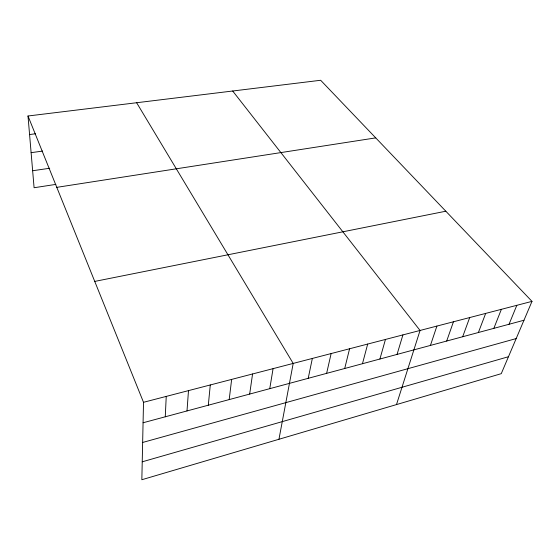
<?xml version="1.0" encoding="UTF-8"?>
<svg xmlns="http://www.w3.org/2000/svg" width="560" height="560" viewBox="0 0 560 560"><rect width="100%" height="100%" fill="white"/><g stroke="black" fill="none" stroke-linecap="round" stroke-linejoin="round"><path stroke-width="0.84" d="M28 115.997L143.514 402.304L141.841 479.731L501.263 373.667L532 301.371L320.663 80.269L28 115.997L34.09 187.733L55.853 184.387M165.263 416.794L166.236 396.403M187.005 410.942L188.489 390.621M208.306 405.209L210.287 384.958M229.194 399.588L231.644 379.407M249.669 394.072L252.567 373.975M269.752 388.668L273.084 368.641M278.95 439.271L293.195 363.419L136.64 102.739M308.21 378.322L312.347 358.442M326.627 373.359L331.135 353.556M344.708 368.494L349.58 348.768M362.467 363.713L367.682 344.064M379.911 359.023L385.455 339.444M397.047 354.41L402.913 334.908M396.494 404.579L420.056 330.456L232.694 91.014M430.43 345.422L436.898 326.081M446.691 341.047L453.439 321.783M462.672 336.742L469.7 317.555M478.387 332.514L485.674 313.404M493.836 328.356L501.382 309.323M509.033 324.268L516.824 305.312M142.233 461.811L508.466 356.72M142.653 442.463L516.187 338.569M143.073 422.765L523.978 320.243M143.514 402.304L532 301.371M94.738 281.414L445.83 211.218M56.784 187.348L375.732 137.879M32.648 170.744L49.707 168.252M31.115 152.67L42.637 151.074M29.575 134.54L35.434 133.777"/></g></svg>
